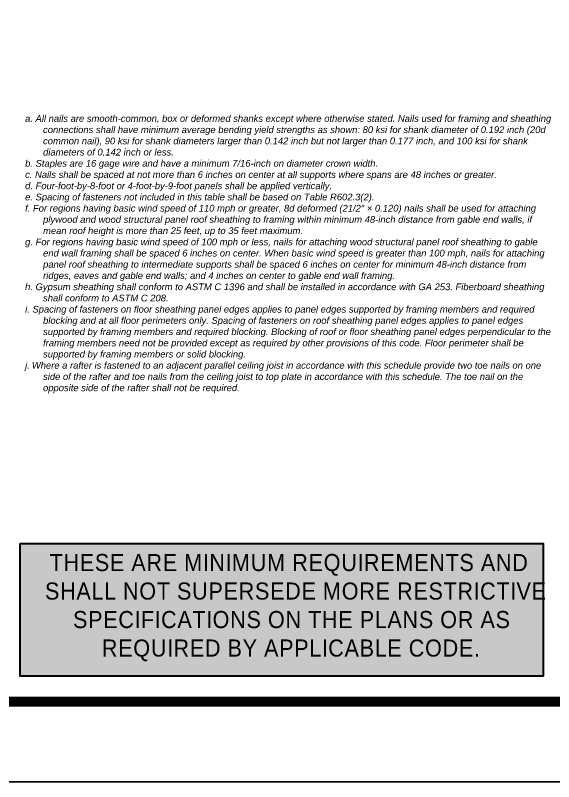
# Model space of a CAD drawing. Header units: inches. Extents: x -3905 to 10892, y 1064 to 9590.
# Drawn here: x 2161.87 to 2166.9, y 6461.81 to 6468.98 of the extents above; entities that cross this region are included whole.
import ezdxf

# ---------------------------------------------------------------- set-up
doc = ezdxf.new("R2010")
doc.units = ezdxf.units.IN
doc.header["$MEASUREMENT"] = 0
doc.layers.add('BORDER', color=250, linetype='Continuous', lineweight=30)
doc.layers.add('NOTES', color=2, linetype='Continuous')
doc.layers.add('NP', color=7, linetype='Continuous', plot=False)
doc.styles.add('Title', font='swissck.ttf')

msp = doc.modelspace()

# ---------------------------------------------------------------- hatches: boundary and pattern name
at = {"layer": 'BORDER', "true_color": 0xebebec, "transparency": 33554457}
msp.add_hatch(color=7, dxfattribs=at).paths.add_polyline_path([(2161.91401, 6464.04288), (2166.80512, 6464.04288), (2166.80512, 6462.79915), (2161.91401, 6462.79915)])

# ---------------------------------------------------------------- linework, layer by layer
at = {"layer": 'BORDER', "color": 5, "const_width": 0.09375}
msp.add_lwpolyline([(2134.48412, 6462.56295), (2134.48412, 6485.06295), (2168.98412, 6485.06295), (2168.98412, 6462.56295)], close=True, dxfattribs=at)
at = {"layer": 'BORDER', "color": 7}
msp.add_lwpolyline([(2161.91401, 6464.04288), (2166.80512, 6464.04288), (2166.80512, 6462.79915), (2161.91401, 6462.79915)], close=True, dxfattribs=at)
at = {"layer": 'NP', "color": 7}
msp.add_lwpolyline([(2133.73412, 6485.81295), (2169.73412, 6485.81295), (2169.73412, 6461.81295), (2133.73412, 6461.81295)], close=True, dxfattribs=at)

# ---------------------------------------------------------------- texts
at = {"layer": 'BORDER', "color": 1, "insert": (2161.91401, 6463.94363), "char_height": 0.16, "width": 4.8911138, "attachment_point": 1, "style": 'Title'}
msp.add_mtext('\\pi0.27521;{\\W1.1;\\T1.05;THESE ARE MINIMUM REQUIREMENTS AND \\P\\pi0.23196;SHALL NOT SUPERSEDE MORE RESTRICTIVE \\P\\pi0.49441;SPECIFICATIONS ON THE PLANS OR AS \\P\\pi0.76413;REQUIRED BY APPLICABLE CODE.}', dxfattribs=at)
at = {"layer": 'NOTES', "color": 7, "insert": (2161.9601, 6468.15568), "char_height": 0.084, "attachment_point": 1, "style": 'Title'}
msp.add_mtext_dynamic_manual_height_columns('{\\fArial|b0|i1|c0|p34;\\H0.74994x;\\C0;\\P\\pi-0.168,l0.168,t1.6884;a. All nails are smooth-common, box or deformed shanks except where otherwise stated. Nails used for framing and sheathing connections shall have minimum average bending yield strengths as shown: 80 ksi for shank diameter of 0.192 inch (20d common nail), 90 ksi for shank diameters larger than 0.142 inch but not larger than 0.177 inch, and 100 ksi for shank diameters of 0.142 inch or less. \\Pb. Staples are 16 gage wire and have a minimum 7/16-inch on diameter crown width. \\Pc. Nails shall be spaced at not more than 6 inches on center at all supports where spans are 48 inches or greater. \\Pd. Four-foot-by-8-foot or 4-foot-by-9-foot panels shall be applied vertically. \\Pe. Spacing of fasteners not included in this table shall be based on Table R602.3(2). \\Pf. For regions having basic wind speed of 110 mph or greater, 8d deformed (21/2″ × 0.120) nails shall be used for attaching plywood and wood structural panel roof sheathing to framing within minimum 48-inch distance from gable end walls, if mean roof height is more than 25 feet, up to 35 feet maximum. \\Pg. For regions having basic wind speed of 100 mph or less, nails for attaching wood structural panel roof sheathing to gable end wall framing shall be spaced 6 inches on center. When basic wind speed is greater than 100 mph, nails for attaching panel roof sheathing to intermediate supports shall be spaced 6 inches on center for minimum 48-inch distance from ridges, eaves and gable end walls; and 4 inches on center to gable end wall framing. \\Ph. Gypsum sheathing shall conform to ASTM C 1396 and shall be installed in accordance with GA 253. Fiberboard sheathing shall conform to ASTM C 208. \\Pi. Spacing of fasteners on floor sheathing panel edges applies to panel edges supported by framing members and required blocking and at all floor perimeters only. Spacing of fasteners on roof sheathing panel edges applies to panel edges supported by framing members and required blocking. Blocking of roof or floor sheathing panel edges perpendicular to the framing members need not be provided except as required by other provisions of this code. Floor perimeter shall be supported by framing members or solid blocking.\\P\\pt0.063;j.^IWhere a rafter is fastened to an adjacent parallel ceiling joist in accordance with this schedule provide two toe nails on one side of the rafter and toe nails from the ceiling joist to top plate in accordance with this schedule. The toe nail on the opposite side of the rafter shall not be required.}', width=4.9079811, gutter_width=2, heights=[77.95707], dxfattribs=at)

doc.saveas('drawing.dxf')
